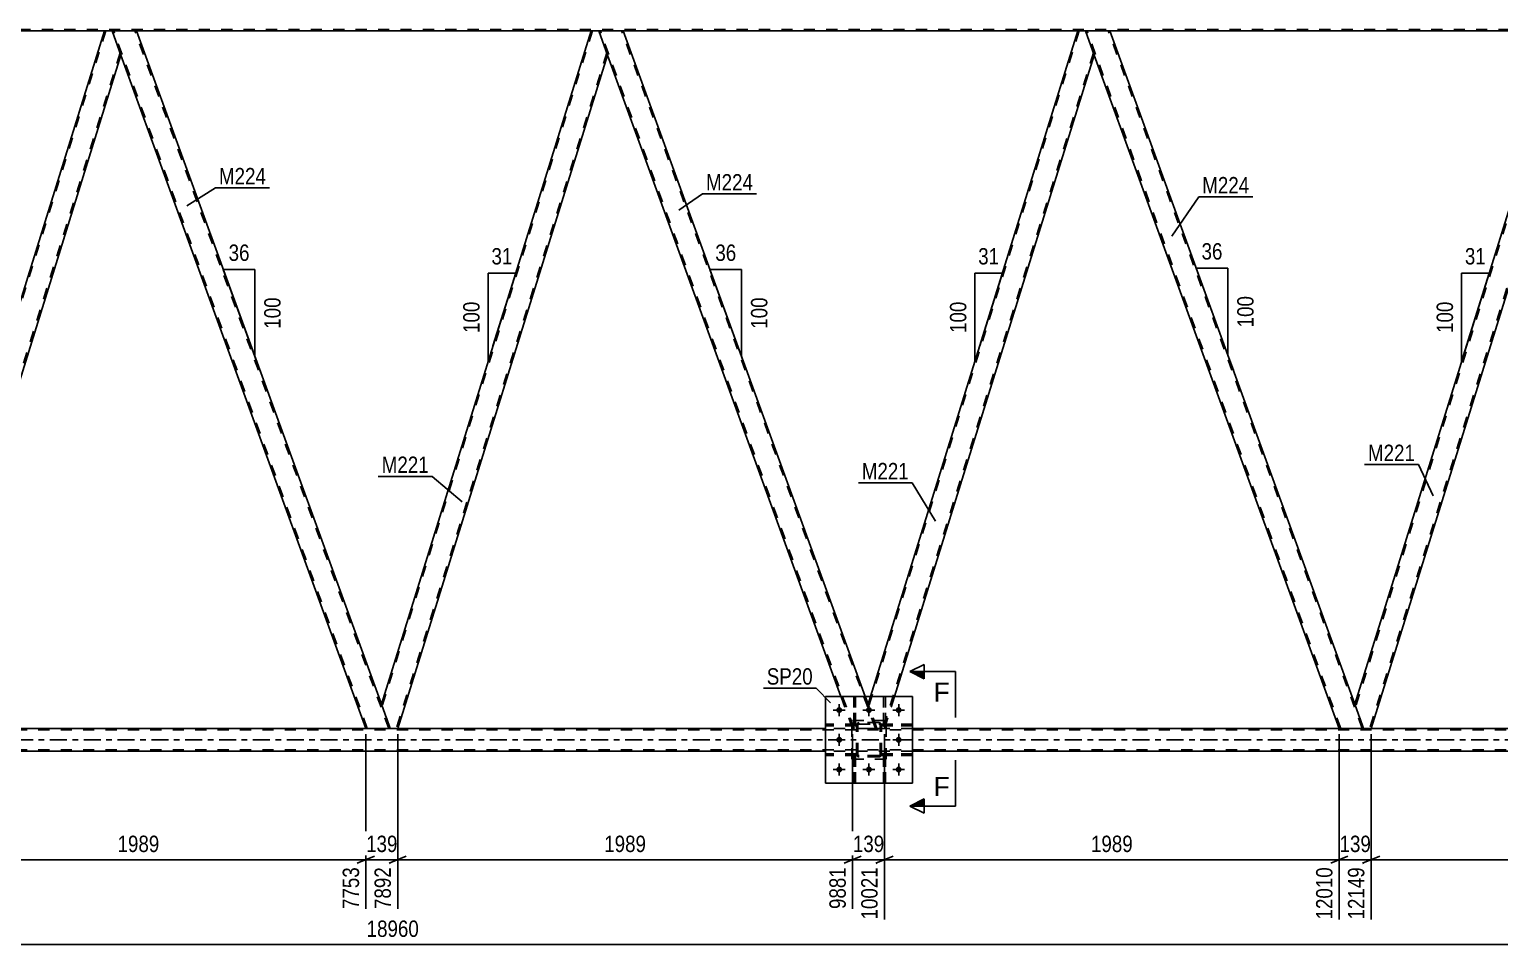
# Model space of a CAD drawing. Header units: millimetres. Extents: x 0 to 841, y 0 to 594.
# Drawn here: x 356.4 to 613.5, y 271.5 to 431.5 of the extents above; entities that cross this region are included whole.
import ezdxf

# ---------------------------------------------------------------- set-up
doc = ezdxf.new("R2010")
doc.units = ezdxf.units.MM
doc.linetypes.add('DXK_LINE_DOT2', pattern=[3.9198, 1.9599, -1.9599])
doc.linetypes.add('DXK_LINE_DOT3', pattern=[5.9187, 2.979, -0.9799, 0.9799, -0.9799])
doc.styles.add('Arial', font='ARIAL.TTF', dxfattribs={"height": 0.2})
doc.styles.add('Arial Narrow', font='ARIALN.TTF', dxfattribs={"height": 0.2})

# ---------------------------------------------------------------- blocks, each defined once
blk = doc.blocks.new('Part-103655098-3892 - 3748')
at = {"color": 2, "linetype": 'Continuous'}
for p, q in [((369.49, 431.27), (332.79, 313.52)), ((370.81, 431.27), (369.49, 431.27)), ((372.36, 427.02), (370.81, 431.27)), ((372.36, 427.02), (335.66, 309.27)), ((334.34, 309.27), (332.79, 313.52)), ((334.34, 309.27), (335.66, 309.27))]:
    blk.add_line(p, q, dxfattribs=at)
at = {"color": 7, "linetype": 'DXK_LINE_DOT2'}
for p, q in [((369.75, 431.27), (332.93, 313.15)), ((372.22, 427.39), (335.4, 309.27)), ((335.39, 309.27), (335.35, 309.27)), ((335.35, 309.27), (335.39, 309.27)), ((335.39, 309.27), (335.4, 309.27)), ((335.4, 309.27), (335.39, 309.27))]:
    blk.add_line(p, q, dxfattribs=at)
blk = doc.blocks.new('Bolt-103655098-4125 - 3748')
at = {"color": 1, "linetype": 'Continuous'}
for p, q in [((496.97, 312.47), (497.66, 312.47)), ((498.01, 313.51), (498.01, 312.81)), ((498.01, 311.43), (498.01, 312.12)), ((499.05, 312.47), (498.35, 312.47)), ((502.17, 312.47), (502.86, 312.47)), ((503.21, 313.51), (503.21, 312.81)), ((503.21, 311.43), (503.21, 312.12)), ((504.25, 312.47), (503.55, 312.47)), ((507.37, 312.47), (508.06, 312.47)), ((508.41, 313.51), (508.41, 312.81)), ((508.41, 311.43), (508.41, 312.12)), ((509.45, 312.47), (508.75, 312.47)), ((496.97, 307.27), (497.66, 307.27)), ((498.01, 308.31), (498.01, 307.61)), ((498.01, 306.23), (498.01, 306.92)), ((499.05, 307.27), (498.35, 307.27)), ((507.37, 307.27), (508.06, 307.27)), ((508.41, 308.31), (508.41, 307.61)), ((508.41, 306.23), (508.41, 306.92)), ((509.45, 307.27), (508.75, 307.27)), ((496.97, 302.07), (497.66, 302.07)), ((498.01, 303.11), (498.01, 302.41)), ((498.01, 301.03), (498.01, 301.72)), ((499.05, 302.07), (498.35, 302.07)), ((502.17, 302.07), (502.86, 302.07)), ((503.21, 303.11), (503.21, 302.41)), ((503.21, 301.03), (503.21, 301.72)), ((504.25, 302.07), (503.55, 302.07)), ((507.37, 302.07), (508.06, 302.07)), ((508.41, 303.11), (508.41, 302.41)), ((508.41, 301.03), (508.41, 301.72)), ((509.45, 302.07), (508.75, 302.07))]:
    blk.add_line(p, q, dxfattribs=at)
blk = doc.blocks.new('Part-103655098-4115 - 3748')
at = {"color": 7, "linetype": 'DXK_LINE_DOT2'}
for p, q in [((501.01, 309.79), (501.04, 309.97)), ((501.04, 309.97), (501.01, 309.79)), ((501.01, 304.75), (501.01, 309.79)), ((501.25, 309.79), (501.27, 309.88)), ((501.25, 304.75), (501.25, 309.79)), ((501.27, 309.88), (501.32, 309.96)), ((501.3, 310.23), (501.49, 310.27)), ((501.49, 310.27), (501.3, 310.23)), ((501.32, 309.96), (501.4, 310.01)), ((501.4, 310.01), (501.49, 310.03)), ((504.93, 310.27), (501.49, 310.27)), ((501.49, 310.03), (504.93, 310.03)), ((504.93, 310.27), (505.11, 310.23)), ((505.11, 310.23), (504.93, 310.27)), ((504.93, 310.03), (505.02, 310.01)), ((505.02, 310.01), (505.1, 309.96)), ((505.1, 309.96), (505.15, 309.88)), ((505.15, 309.88), (505.17, 309.79)), ((505.17, 304.75), (505.17, 309.79)), ((505.37, 309.97), (505.41, 309.79)), ((505.41, 309.79), (505.37, 309.97)), ((505.41, 304.75), (505.41, 309.79)), ((501.04, 304.56), (501.01, 304.75)), ((501.01, 304.75), (501.04, 304.56)), ((501.27, 304.65), (501.25, 304.75)), ((501.32, 304.58), (501.27, 304.65)), ((501.49, 304.27), (501.3, 304.3)), ((501.3, 304.3), (501.49, 304.27)), ((501.4, 304.52), (501.32, 304.58)), ((501.49, 304.51), (501.4, 304.52)), ((504.93, 304.51), (501.49, 304.51)), ((504.93, 304.27), (501.49, 304.27)), ((505.02, 304.52), (504.93, 304.51)), ((505.11, 304.3), (504.93, 304.27)), ((504.93, 304.27), (505.11, 304.3)), ((505.1, 304.58), (505.02, 304.52)), ((505.15, 304.65), (505.1, 304.58)), ((505.17, 304.75), (505.15, 304.65)), ((505.41, 304.75), (505.37, 304.56)), ((505.37, 304.56), (505.41, 304.75))]:
    blk.add_line(p, q, dxfattribs=at)
at = {"color": 7, "linetype": 'DXK_LINE_DOT3'}
blk.add_line((503.21, 307.27), (503.21, 307.27), dxfattribs=at)
at = {"color": 7, "linetype": 'DXK_LINE_DOT2'}
for centre, start, end in [((501.49, 309.79), 112.5, 157.5), ((501.49, 309.79), 112.5, 157.5), ((504.93, 309.79), 22.5, 67.5), ((504.93, 309.79), 22.5, 67.5), ((501.49, 304.75), 202.5, 247.5), ((501.49, 304.75), 202.5, 247.5), ((504.93, 304.75), 292.5, 337.5), ((504.93, 304.75), 292.5, 337.5)]:
    blk.add_arc(centre, 0.48, start, end, dxfattribs=at)
blk = doc.blocks.new('Part-103655098-3907 - 3748')
at = {"color": 2, "linetype": 'Continuous'}
for p, q in [((375.07, 431.27), (370.81, 431.27)), ((417.93, 313.52), (375.07, 431.27)), ((415.22, 309.27), (372.36, 427.02)), ((419.16, 309.27), (415.22, 309.27)), ((419.43, 309.27), (419.16, 309.27)), ((419.43, 309.27), (419.47, 309.27))]:
    blk.add_line(p, q, dxfattribs=at)
at = {"color": 7, "linetype": 'DXK_LINE_DOT2'}
for p, q in [((370.81, 431.27), (372.36, 427.02)), ((415.47, 309.27), (371.07, 431.27)), ((419.22, 309.27), (374.81, 431.27)), ((419.47, 309.27), (417.93, 313.52)), ((419.16, 309.27), (419.32, 309.27))]:
    blk.add_line(p, q, dxfattribs=at)
blk = doc.blocks.new('Part-103655098-4129 - 3748')
at = {"color": 7, "linetype": 'DXK_LINE_DOT2'}
for p, q in [((500.56, 314.87), (500.56, 310.02)), ((500.88, 314.87), (500.56, 314.87)), ((500.88, 310.02), (500.88, 314.87)), ((500.56, 310.62), (500.88, 310.62)), ((500.56, 310.02), (500.88, 310.02))]:
    blk.add_line(p, q, dxfattribs=at)
blk = doc.blocks.new('Part-103655098-3957 - 3748')
at = {"color": 7, "linetype": 'DXK_LINE_DOT2'}
for p, q in [((500.56, 310.02), (500.56, 314.87)), ((500.56, 314.87), (500.88, 314.87)), ((500.88, 314.87), (500.88, 310.02)), ((500.56, 310.62), (500.88, 310.62)), ((500.88, 310.02), (500.56, 310.02))]:
    blk.add_line(p, q, dxfattribs=at)
blk = doc.blocks.new('Part-103655098-3962 - 3748')
at = {"color": 2, "linetype": 'Continuous'}
for p, q in [((510.81, 314.87), (495.61, 314.87)), ((495.61, 314.87), (495.61, 299.67)), ((510.81, 314.87), (510.81, 299.67)), ((510.81, 299.67), (495.61, 299.67))]:
    blk.add_line(p, q, dxfattribs=at)
blk = doc.blocks.new('Part-103655098-3967 - 3748')
at = {"color": 7, "linetype": 'DXK_LINE_DOT2'}
for p, q in [((775.37, 309.03), (105.71, 309.03)), ((420.79, 309.27), (415.22, 309.27)), ((510.81, 309.27), (495.61, 309.27)), ((591.06, 309.27), (585.48, 309.27)), ((775.37, 305.51), (105.14, 305.51)), ((510.81, 305.27), (495.61, 305.27))]:
    blk.add_line(p, q, dxfattribs=at)
at = {"color": 2, "linetype": 'Continuous'}
for p, q in [((415.22, 309.27), (335.66, 309.27)), ((495.61, 309.27), (420.79, 309.27)), ((585.48, 309.27), (510.81, 309.27)), ((665.88, 309.27), (591.06, 309.27)), ((495.61, 305.27), (255.4, 305.27)), ((665.88, 305.27), (510.81, 305.27))]:
    blk.add_line(p, q, dxfattribs=at)
at = {"color": 7, "linetype": 'DXK_LINE_DOT3'}
blk.add_line((105.43, 307.27), (775.37, 307.27), dxfattribs=at)
blk = doc.blocks.new('Part-103655098-3977 - 3748')
at = {"color": 2, "linetype": 'Continuous'}
for p, q in [((545.34, 431.27), (541.08, 431.27)), ((588.19, 313.52), (545.34, 431.27)), ((585.48, 309.27), (542.63, 427.02)), ((589.43, 309.27), (585.48, 309.27)), ((589.7, 309.27), (589.43, 309.27)), ((589.7, 309.27), (589.74, 309.27))]:
    blk.add_line(p, q, dxfattribs=at)
at = {"color": 7, "linetype": 'DXK_LINE_DOT2'}
for p, q in [((541.08, 431.27), (542.63, 427.02)), ((585.74, 309.27), (541.34, 431.27)), ((589.49, 309.27), (545.08, 431.27)), ((589.74, 309.27), (588.19, 313.52)), ((589.43, 309.27), (589.59, 309.27))]:
    blk.add_line(p, q, dxfattribs=at)
blk = doc.blocks.new('Part-103655098-3982 - 3748')
at = {"color": 7, "linetype": 'DXK_LINE_DOT2'}
for p, q in [((540.01, 431.27), (503.2, 313.15)), ((542.49, 427.39), (505.67, 309.27)), ((503.48, 314.87), (503.06, 313.52)), ((507.67, 314.87), (505.92, 309.27)), ((504.61, 309.27), (503.06, 313.52)), ((505.92, 309.27), (504.61, 309.27))]:
    blk.add_line(p, q, dxfattribs=at)
at = {"color": 2, "linetype": 'Continuous'}
for p, q in [((539.76, 431.27), (503.48, 314.87)), ((541.08, 431.27), (539.76, 431.27)), ((542.63, 427.02), (541.08, 431.27)), ((542.63, 427.02), (507.67, 314.87))]:
    blk.add_line(p, q, dxfattribs=at)
blk = doc.blocks.new('Part-103655098-3988 - 3748')
at = {"color": 7, "linetype": 'DXK_LINE_DOT2'}
for p, q in [((748.56, 431.51), (48.48, 431.51)), ((375.07, 431.27), (369.49, 431.27)), ((460.2, 431.27), (454.63, 431.27)), ((545.34, 431.27), (539.76, 431.27))]:
    blk.add_line(p, q, dxfattribs=at)
at = {"color": 2, "linetype": 'Continuous'}
for p, q in [((369.49, 431.27), (289.93, 431.27)), ((454.63, 431.27), (375.07, 431.27)), ((539.76, 431.27), (460.2, 431.27)), ((624.9, 431.27), (545.34, 431.27))]:
    blk.add_line(p, q, dxfattribs=at)
blk = doc.blocks.new('Part-103655098-4167 - 3748')
at = {"color": 7, "linetype": 'DXK_LINE_DOT2'}
for p, q in [((505.41, 309.71), (505.41, 310.03)), ((505.41, 310.03), (510.81, 310.03)), ((510.81, 309.71), (505.41, 309.71)), ((506.01, 309.71), (506.01, 310.03)), ((510.81, 310.03), (510.81, 309.71))]:
    blk.add_line(p, q, dxfattribs=at)
blk = doc.blocks.new('Part-103655098-4009 - 3748')
at = {"color": 7, "linetype": 'DXK_LINE_DOT2'}
for p, q in [((501.01, 304.83), (495.61, 304.83)), ((495.61, 304.83), (495.61, 304.51)), ((501.01, 304.51), (495.61, 304.51)), ((500.41, 304.51), (500.41, 304.83)), ((501.01, 304.51), (501.01, 304.83))]:
    blk.add_line(p, q, dxfattribs=at)
blk = doc.blocks.new('Part-103655098-4035 - 3748')
at = {"color": 7, "linetype": 'DXK_LINE_DOT2'}
for p, q in [((495.61, 314.87), (510.81, 314.87)), ((495.61, 314.87), (495.61, 299.67)), ((510.81, 314.87), (510.81, 299.67)), ((495.61, 299.67), (510.81, 299.67))]:
    blk.add_line(p, q, dxfattribs=at)
blk = doc.blocks.new('Part-103655098-4121 - 3748')
at = {"color": 7, "linetype": 'DXK_LINE_DOT2'}
for p, q in [((500.56, 299.67), (500.56, 304.5)), ((500.56, 304.5), (500.88, 304.5)), ((500.56, 303.9), (500.88, 303.9)), ((500.88, 304.5), (500.88, 299.67)), ((500.88, 299.67), (500.56, 299.67))]:
    blk.add_line(p, q, dxfattribs=at)
blk = doc.blocks.new('Part-103655098-4047 - 3748')
at = {"color": 7, "linetype": 'DXK_LINE_DOT2'}
for p, q in [((501.01, 310.03), (495.61, 310.03)), ((495.61, 310.03), (495.61, 309.71)), ((501.01, 309.71), (495.61, 309.71)), ((500.41, 309.71), (500.41, 310.03)), ((501.01, 309.71), (501.01, 310.03))]:
    blk.add_line(p, q, dxfattribs=at)
blk = doc.blocks.new('Part-103655098-4050 - 3748')
at = {"color": 7, "linetype": 'DXK_LINE_DOT2'}
for p, q in [((510.81, 304.83), (505.41, 304.83)), ((505.41, 304.83), (505.41, 304.51)), ((505.41, 304.51), (510.81, 304.51)), ((506.01, 304.51), (506.01, 304.83)), ((510.81, 304.51), (510.81, 304.83))]:
    blk.add_line(p, q, dxfattribs=at)
blk = doc.blocks.new('Part-103655098-4053 - 3748')
at = {"color": 7, "linetype": 'DXK_LINE_DOT2'}
for p, q in [((510.81, 310.03), (505.41, 310.03)), ((505.41, 310.03), (505.41, 309.71)), ((505.41, 309.71), (510.81, 309.71)), ((506.01, 309.71), (506.01, 310.03)), ((510.81, 309.71), (510.81, 310.03))]:
    blk.add_line(p, q, dxfattribs=at)
blk = doc.blocks.new('Part-103655098-4065 - 3748')
at = {"color": 2, "linetype": 'Continuous'}
for p, q in [((454.63, 431.27), (417.93, 313.52)), ((455.95, 431.27), (454.63, 431.27)), ((457.49, 427.02), (455.95, 431.27)), ((457.49, 427.02), (420.79, 309.27)), ((419.47, 309.27), (417.93, 313.52)), ((419.47, 309.27), (420.79, 309.27))]:
    blk.add_line(p, q, dxfattribs=at)
at = {"color": 7, "linetype": 'DXK_LINE_DOT2'}
for p, q in [((454.88, 431.27), (418.06, 313.15)), ((457.36, 427.39), (420.54, 309.27)), ((420.52, 309.27), (420.48, 309.27)), ((420.48, 309.27), (420.52, 309.27)), ((420.52, 309.27), (420.54, 309.27)), ((420.54, 309.27), (420.52, 309.27))]:
    blk.add_line(p, q, dxfattribs=at)
blk = doc.blocks.new('Part-103655098-4070 - 3748')
at = {"color": 2, "linetype": 'Continuous'}
for p, q in [((460.2, 431.27), (455.95, 431.27)), ((502.57, 314.87), (460.2, 431.27)), ((498.31, 314.87), (457.49, 427.02))]:
    blk.add_line(p, q, dxfattribs=at)
at = {"color": 7, "linetype": 'DXK_LINE_DOT2'}
for p, q in [((455.95, 431.27), (457.49, 427.02)), ((500.61, 309.27), (456.2, 431.27)), ((504.35, 309.27), (459.95, 431.27)), ((500.35, 309.27), (498.31, 314.87)), ((504.61, 309.27), (502.57, 314.87)), ((504.61, 309.27), (500.35, 309.27))]:
    blk.add_line(p, q, dxfattribs=at)
blk = doc.blocks.new('Part-103655098-4075 - 3748')
at = {"color": 2, "linetype": 'Continuous'}
for p, q in [((624.9, 431.27), (588.19, 313.52)), ((626.21, 431.27), (624.9, 431.27)), ((627.76, 427.02), (626.21, 431.27)), ((627.76, 427.02), (591.06, 309.27)), ((589.74, 309.27), (588.19, 313.52)), ((589.74, 309.27), (591.06, 309.27))]:
    blk.add_line(p, q, dxfattribs=at)
at = {"color": 7, "linetype": 'DXK_LINE_DOT2'}
for p, q in [((625.15, 431.27), (588.33, 313.15)), ((627.63, 427.39), (590.81, 309.27)), ((590.75, 309.27), (590.79, 309.27)), ((590.79, 309.27), (590.75, 309.27)), ((590.81, 309.27), (590.79, 309.27)), ((590.79, 309.27), (590.81, 309.27))]:
    blk.add_line(p, q, dxfattribs=at)
blk = doc.blocks.new('Part-103655098-4195 - 3748')
at = {"color": 7, "linetype": 'DXK_LINE_DOT2'}
for p, q in [((505.76, 310.02), (505.76, 314.87)), ((505.76, 314.87), (506.08, 314.87)), ((506.08, 314.87), (506.08, 310.02)), ((505.76, 310.62), (506.08, 310.62)), ((506.08, 310.02), (505.76, 310.02))]:
    blk.add_line(p, q, dxfattribs=at)
blk = doc.blocks.new('Part-103655098-4100 - 3748')
at = {"color": 7, "linetype": 'DXK_LINE_DOT2'}
for p, q in [((505.76, 299.67), (505.76, 304.5)), ((505.76, 304.5), (506.08, 304.5)), ((505.76, 303.9), (506.08, 303.9)), ((506.08, 304.5), (506.08, 299.67)), ((506.08, 299.67), (505.76, 299.67))]:
    blk.add_line(p, q, dxfattribs=at)
blk = doc.blocks.new('Part-103655098-4114 - 3748')
at = {"color": 7, "linetype": 'DXK_LINE_DOT2'}
for p, q in [((506.21, 310.67), (500.21, 310.67)), ((500.21, 303.87), (500.21, 310.67)), ((506.21, 303.87), (506.21, 310.67)), ((506.21, 303.87), (500.21, 303.87))]:
    blk.add_line(p, q, dxfattribs=at)
blk = doc.blocks.new('Part-103655098-4130 - 3748')
at = {"color": 7, "linetype": 'DXK_LINE_DOT2'}
for p, q in [((501.01, 304.83), (495.61, 304.83)), ((495.61, 304.51), (495.61, 304.83)), ((501.01, 304.51), (495.61, 304.51)), ((500.41, 304.51), (500.41, 304.83)), ((501.01, 304.83), (501.01, 304.51))]:
    blk.add_line(p, q, dxfattribs=at)
blk = doc.blocks.new('Part-103655098-4131 - 3748')
at = {"color": 7, "linetype": 'DXK_LINE_DOT2'}
for p, q in [((501.01, 310.03), (495.61, 310.03)), ((495.61, 309.71), (495.61, 310.03)), ((501.01, 309.71), (495.61, 309.71)), ((500.41, 309.71), (500.41, 310.03)), ((501.01, 310.03), (501.01, 309.71))]:
    blk.add_line(p, q, dxfattribs=at)
blk = doc.blocks.new('Part-103655098-4132 - 3748')
at = {"color": 7, "linetype": 'DXK_LINE_DOT2'}
for p, q in [((505.41, 304.51), (505.41, 304.83)), ((505.41, 304.83), (510.81, 304.83)), ((510.81, 304.51), (505.41, 304.51)), ((506.01, 304.51), (506.01, 304.83)), ((510.81, 304.83), (510.81, 304.51))]:
    blk.add_line(p, q, dxfattribs=at)
blk = doc.blocks.new('Part-103655098-4133 - 3748')
at = {"color": 7, "linetype": 'DXK_LINE_DOT2'}
for p, q in [((501.01, 309.79), (501.04, 309.97)), ((501.04, 309.97), (501.01, 309.79)), ((501.01, 304.75), (501.01, 309.79)), ((501.25, 309.79), (501.27, 309.88)), ((501.25, 304.75), (501.25, 309.79)), ((501.27, 309.88), (501.32, 309.96)), ((501.3, 310.23), (501.49, 310.27)), ((501.49, 310.27), (501.3, 310.23)), ((501.32, 309.96), (501.4, 310.01)), ((501.4, 310.01), (501.49, 310.03)), ((504.93, 310.27), (501.49, 310.27)), ((501.49, 310.03), (504.93, 310.03)), ((504.93, 310.27), (505.11, 310.23)), ((505.11, 310.23), (504.93, 310.27)), ((504.93, 310.03), (505.02, 310.01)), ((505.02, 310.01), (505.1, 309.96)), ((505.1, 309.96), (505.15, 309.88)), ((505.15, 309.88), (505.17, 309.79)), ((505.17, 304.75), (505.17, 309.79)), ((505.37, 309.97), (505.41, 309.79)), ((505.41, 309.79), (505.37, 309.97)), ((505.41, 304.75), (505.41, 309.79)), ((501.04, 304.56), (501.01, 304.75)), ((501.01, 304.75), (501.04, 304.56)), ((501.27, 304.65), (501.25, 304.75)), ((501.32, 304.58), (501.27, 304.65)), ((501.49, 304.27), (501.3, 304.3)), ((501.3, 304.3), (501.49, 304.27)), ((501.4, 304.52), (501.32, 304.58)), ((501.49, 304.51), (501.4, 304.52)), ((504.93, 304.51), (501.49, 304.51)), ((504.93, 304.27), (501.49, 304.27)), ((505.02, 304.52), (504.93, 304.51)), ((505.11, 304.3), (504.93, 304.27)), ((504.93, 304.27), (505.11, 304.3)), ((505.1, 304.58), (505.02, 304.52)), ((505.15, 304.65), (505.1, 304.58)), ((505.17, 304.75), (505.15, 304.65)), ((505.41, 304.75), (505.37, 304.56)), ((505.37, 304.56), (505.41, 304.75))]:
    blk.add_line(p, q, dxfattribs=at)
at = {"color": 7, "linetype": 'DXK_LINE_DOT3'}
blk.add_line((503.21, 307.27), (503.21, 307.27), dxfattribs=at)
at = {"color": 7, "linetype": 'DXK_LINE_DOT2'}
for centre, start, end in [((501.49, 309.79), 112.5, 157.5), ((501.49, 309.79), 112.5, 157.5), ((504.93, 309.79), 22.5, 67.5), ((504.93, 309.79), 22.5, 67.5), ((501.49, 304.75), 202.5, 247.5), ((501.49, 304.75), 202.5, 247.5), ((504.93, 304.75), 292.5, 337.5), ((504.93, 304.75), 292.5, 337.5)]:
    blk.add_arc(centre, 0.48, start, end, dxfattribs=at)
blk = doc.blocks.new('Part-103655098-4140 - 3748')
at = {"color": 7, "linetype": 'DXK_LINE_DOT2'}
for p, q in [((506.08, 304.5), (505.76, 304.5)), ((505.76, 304.5), (505.76, 299.67)), ((505.76, 303.9), (506.08, 303.9)), ((506.08, 299.67), (506.08, 304.5)), ((505.76, 299.67), (506.08, 299.67))]:
    blk.add_line(p, q, dxfattribs=at)
blk = doc.blocks.new('Part-103655098-4164 - 3748')
at = {"color": 7, "linetype": 'DXK_LINE_DOT2'}
for p, q in [((505.76, 314.87), (505.76, 310.02)), ((506.08, 314.87), (505.76, 314.87)), ((506.08, 310.02), (506.08, 314.87)), ((505.76, 310.62), (506.08, 310.62)), ((505.76, 310.02), (506.08, 310.02))]:
    blk.add_line(p, q, dxfattribs=at)
blk = doc.blocks.new('Part-103655098-4168 - 3748')
at = {"color": 7, "linetype": 'DXK_LINE_DOT2'}
for p, q in [((506.21, 310.67), (500.21, 310.67)), ((500.21, 303.87), (500.21, 310.67)), ((506.21, 303.87), (506.21, 310.67)), ((506.21, 303.87), (500.21, 303.87))]:
    blk.add_line(p, q, dxfattribs=at)
blk = doc.blocks.new('Part-103655098-4183 - 3748')
at = {"color": 7, "linetype": 'DXK_LINE_DOT2'}
for p, q in [((500.88, 304.5), (500.56, 304.5)), ((500.56, 304.5), (500.56, 299.67)), ((500.56, 303.9), (500.88, 303.9)), ((500.88, 299.67), (500.88, 304.5)), ((500.56, 299.67), (500.88, 299.67))]:
    blk.add_line(p, q, dxfattribs=at)
blk = doc.blocks.new('Bolt-103655098-4192 - 3748')
at = {"linetype": 'Continuous'}
for points in [[(498.53, 312.47, -1), (497.49, 312.47, -1)], [(503.73, 312.47, -1), (502.69, 312.47, -1)], [(508.93, 312.47, -1), (507.89, 312.47, -1)], [(498.53, 307.27, -1), (497.49, 307.27, -1)], [(508.93, 307.27, -1), (507.89, 307.27, -1)], [(498.53, 302.07, -1), (497.49, 302.07, -1)], [(503.73, 302.07, -1), (502.69, 302.07, -1)], [(508.93, 302.07, -1), (507.89, 302.07, -1)]]:
    blk.add_hatch(color=1, dxfattribs=at).paths.add_polyline_path(points)
at = {"color": 1, "linetype": 'Continuous'}
for p, q in [((499.05, 312.47), (496.97, 312.47)), ((498.01, 313.51), (498.01, 311.43)), ((504.25, 312.47), (502.17, 312.47)), ((503.21, 313.51), (503.21, 311.43)), ((509.45, 312.47), (507.37, 312.47)), ((508.41, 313.51), (508.41, 311.43)), ((499.05, 307.27), (496.97, 307.27)), ((498.01, 308.31), (498.01, 306.23)), ((509.45, 307.27), (507.37, 307.27)), ((508.41, 308.31), (508.41, 306.23)), ((499.05, 302.07), (496.97, 302.07)), ((498.01, 303.11), (498.01, 301.03)), ((504.25, 302.07), (502.17, 302.07)), ((503.21, 303.11), (503.21, 301.03)), ((509.45, 302.07), (507.37, 302.07)), ((508.41, 303.11), (508.41, 301.03))]:
    blk.add_line(p, q, dxfattribs=at)
blk = doc.blocks.new('StraightDimension-103655098-4415 - 3748')
at = {"color": 7, "linetype": 'Continuous'}
for p, q in [((585.48, 308.27), (585.48, 275.85)), ((591.06, 308.27), (591.06, 275.85)), ((583.98, 285.69), (586.98, 286.89)), ((585.48, 286.29), (591.06, 286.29)), ((592.56, 286.89), (589.56, 285.69))]:
    blk.add_line(p, q, dxfattribs=at)
at = {"color": 0}
blk.add_wipeout([(591.61, 287.04), (591.61, 291.24), (584.93, 291.24), (584.93, 287.04)], dxfattribs=at)
at = {"color": 0, "linetype": 'Continuous'}
blk.add_wipeout([(590.46, 285.59), (586.26, 285.59), (586.26, 275.25), (590.46, 275.25)], dxfattribs=at)
at = {"color": 3, "style": 'Arial Narrow'}
blk.add_text('139', height=2.863, dxfattribs=at).set_placement((585.53, 287.64))
at = {"color": 3, "linetype": 'Continuous', "style": 'Arial Narrow'}
blk.add_text('12149', height=2.863, rotation=90.0002, dxfattribs=at).set_placement((589.86, 275.85))
blk = doc.blocks.new('AngleDimension-103655098-11281 - 3748')
at = {"color": 7, "linetype": 'Continuous'}
for p, q in [((436.6, 388.9), (441.42, 388.9)), ((436.6, 373.43), (441.42, 388.9)), ((436.6, 373.43), (436.6, 388.9)), ((437.45, 376.15), (441.42, 388.9))]:
    blk.add_line(p, q, dxfattribs=at)
at = {"color": 0}
for points in [[(441.44, 389.8), (441.44, 394), (436.58, 394), (436.58, 389.8)], [(435.7, 384.51), (431.5, 384.51), (431.5, 377.82), (435.7, 377.82)]]:
    blk.add_wipeout(points, dxfattribs=at)
at = {"color": 3, "style": 'Arial Narrow'}
blk.add_text('31', height=2.863, dxfattribs=at).set_placement((437.18, 390.4))
blk.add_text('100', height=2.863, rotation=90.0002, dxfattribs=at).set_placement((435.1, 378.42))
blk = doc.blocks.new('StraightDimension-103655098-4320 - 3748')
at = {"color": 7, "linetype": 'Continuous'}
for p, q in [((335.66, 308.27), (335.66, 277.68)), ((415.22, 308.27), (415.22, 277.68)), ((337.16, 286.89), (334.16, 285.69)), ((335.66, 286.29), (415.22, 286.29)), ((413.72, 285.69), (416.72, 286.89))]:
    blk.add_line(p, q, dxfattribs=at)
at = {"color": 0}
blk.add_wipeout([(379.69, 287.04), (379.69, 291.24), (371.18, 291.24), (371.18, 287.04)], dxfattribs=at)
at = {"color": 0, "linetype": 'Continuous'}
blk.add_wipeout([(414.62, 285.59), (410.42, 285.59), (410.42, 277.08), (414.62, 277.08)], dxfattribs=at)
at = {"color": 3, "style": 'Arial Narrow'}
blk.add_text('1989', height=2.863, dxfattribs=at).set_placement((371.78, 287.64))
at = {"color": 3, "linetype": 'Continuous', "style": 'Arial Narrow'}
blk.add_text('7753', height=2.863, rotation=90.0002, dxfattribs=at).set_placement((414.02, 277.68))
blk = doc.blocks.new('AngleDimension-103655098-14051 - 3748')
at = {"color": 7, "linetype": 'Continuous'}
for p, q in [((480.94, 389.52), (475.4, 389.52)), ((480.94, 374.29), (475.4, 389.52)), ((480.94, 374.29), (480.94, 389.52)), ((481.9, 371.65), (480.94, 374.29))]:
    blk.add_line(p, q, dxfattribs=at)
at = {"color": 0}
for points in [[(480.6, 390.42), (480.6, 394.62), (475.74, 394.62), (475.74, 390.42)], [(486.04, 385.25), (481.84, 385.25), (481.84, 378.56), (486.04, 378.56)]]:
    blk.add_wipeout(points, dxfattribs=at)
at = {"color": 3, "style": 'Arial Narrow'}
blk.add_text('36', height=2.863, dxfattribs=at).set_placement((476.34, 391.02))
blk.add_text('100', height=2.863, rotation=90.0002, dxfattribs=at).set_placement((485.44, 379.16))
blk = doc.blocks.new('StraightDimension-103655098-4339 - 3748')
at = {"color": 7, "linetype": 'Continuous'}
for p, q in [((415.22, 308.27), (415.22, 277.68)), ((420.79, 308.27), (420.79, 277.68)), ((413.72, 285.69), (416.72, 286.89)), ((415.22, 286.29), (420.79, 286.29)), ((422.29, 286.89), (419.29, 285.69))]:
    blk.add_line(p, q, dxfattribs=at)
at = {"color": 0}
blk.add_wipeout([(421.35, 287.04), (421.35, 291.24), (414.66, 291.24), (414.66, 287.04)], dxfattribs=at)
at = {"color": 0, "linetype": 'Continuous'}
blk.add_wipeout([(420.19, 285.59), (415.99, 285.59), (415.99, 277.08), (420.19, 277.08)], dxfattribs=at)
at = {"color": 3, "style": 'Arial Narrow'}
blk.add_text('139', height=2.863, dxfattribs=at).set_placement((415.26, 287.64))
at = {"color": 3, "linetype": 'Continuous', "style": 'Arial Narrow'}
blk.add_text('7892', height=2.863, rotation=90.0002, dxfattribs=at).set_placement((419.59, 277.68))
blk = doc.blocks.new('StraightDimension-103655098-4358 - 3748')
at = {"color": 7, "linetype": 'Continuous'}
for p, q in [((420.79, 308.27), (420.79, 277.68)), ((500.35, 308.27), (500.35, 277.68)), ((422.29, 286.89), (419.29, 285.69)), ((420.79, 286.29), (500.35, 286.29)), ((498.85, 285.69), (501.85, 286.89))]:
    blk.add_line(p, q, dxfattribs=at)
at = {"color": 0}
blk.add_wipeout([(464.83, 287.04), (464.83, 291.24), (456.31, 291.24), (456.31, 287.04)], dxfattribs=at)
at = {"color": 0, "linetype": 'Continuous'}
blk.add_wipeout([(499.75, 285.59), (495.55, 285.59), (495.55, 277.08), (499.75, 277.08)], dxfattribs=at)
at = {"color": 3, "style": 'Arial Narrow'}
blk.add_text('1989', height=2.863, dxfattribs=at).set_placement((456.91, 287.64))
at = {"color": 3, "linetype": 'Continuous', "style": 'Arial Narrow'}
blk.add_text('9881', height=2.863, rotation=90.0002, dxfattribs=at).set_placement((499.15, 277.68))
blk = doc.blocks.new('StraightDimension-103655098-4377 - 3748')
at = {"color": 7, "linetype": 'Continuous'}
for p, q in [((500.35, 308.27), (500.35, 277.68)), ((505.92, 308.27), (505.92, 275.85)), ((498.85, 285.69), (501.85, 286.89)), ((500.35, 286.29), (505.92, 286.29)), ((507.42, 286.89), (504.42, 285.69))]:
    blk.add_line(p, q, dxfattribs=at)
at = {"color": 0}
blk.add_wipeout([(506.48, 287.04), (506.48, 291.24), (499.8, 291.24), (499.8, 287.04)], dxfattribs=at)
at = {"color": 0, "linetype": 'Continuous'}
blk.add_wipeout([(505.32, 285.59), (501.12, 285.59), (501.12, 275.25), (505.32, 275.25)], dxfattribs=at)
at = {"color": 3, "style": 'Arial Narrow'}
blk.add_text('139', height=2.863, dxfattribs=at).set_placement((500.4, 287.64))
at = {"color": 3, "linetype": 'Continuous', "style": 'Arial Narrow'}
blk.add_text('10021', height=2.863, rotation=90.0002, dxfattribs=at).set_placement((504.72, 275.85))
blk = doc.blocks.new('StraightDimension-103655098-4396 - 3748')
at = {"color": 7, "linetype": 'Continuous'}
for p, q in [((505.92, 308.27), (505.92, 275.85)), ((585.48, 308.27), (585.48, 275.85)), ((507.42, 286.89), (504.42, 285.69)), ((505.92, 286.29), (585.48, 286.29)), ((583.98, 285.69), (586.98, 286.89))]:
    blk.add_line(p, q, dxfattribs=at)
at = {"color": 0}
blk.add_wipeout([(549.96, 287.04), (549.96, 291.24), (541.45, 291.24), (541.45, 287.04)], dxfattribs=at)
at = {"color": 0, "linetype": 'Continuous'}
blk.add_wipeout([(584.88, 285.59), (580.68, 285.59), (580.68, 275.25), (584.88, 275.25)], dxfattribs=at)
at = {"color": 3, "style": 'Arial Narrow'}
blk.add_text('1989', height=2.863, dxfattribs=at).set_placement((542.05, 287.64))
at = {"color": 3, "linetype": 'Continuous', "style": 'Arial Narrow'}
blk.add_text('12010', height=2.863, rotation=90.0002, dxfattribs=at).set_placement((584.28, 275.85))
blk = doc.blocks.new('StraightDimension-103655098-4434 - 3748')
at = {"color": 7, "linetype": 'Continuous'}
for p, q in [((591.06, 308.27), (591.06, 275.85)), ((670.62, 308.27), (670.62, 275.85)), ((592.56, 286.89), (589.56, 285.69)), ((591.06, 286.29), (670.62, 286.29)), ((669.12, 285.69), (672.12, 286.89))]:
    blk.add_line(p, q, dxfattribs=at)
at = {"color": 0}
blk.add_wipeout([(635.1, 287.04), (635.1, 291.24), (626.58, 291.24), (626.58, 287.04)], dxfattribs=at)
at = {"color": 0, "linetype": 'Continuous'}
blk.add_wipeout([(670.02, 285.59), (665.82, 285.59), (665.82, 275.25), (670.02, 275.25)], dxfattribs=at)
at = {"color": 3, "style": 'Arial Narrow'}
blk.add_text('1989', height=2.863, dxfattribs=at).set_placement((627.18, 287.64))
at = {"color": 3, "linetype": 'Continuous', "style": 'Arial Narrow'}
blk.add_text('14138', height=2.863, rotation=90.0002, dxfattribs=at).set_placement((669.42, 275.85))
blk = doc.blocks.new('StraightDimension-103655098-4535 - 3748')
at = {"color": 7, "linetype": 'Continuous'}
blk.add_line((47.84, 271.45), (791.99, 271.45), dxfattribs=at)
at = {"color": 0}
blk.add_wipeout([(425.09, 272.2), (425.09, 276.4), (414.75, 276.4), (414.75, 272.2)], dxfattribs=at)
at = {"color": 3, "style": 'Arial Narrow'}
blk.add_text('18960', height=2.863, dxfattribs=at).set_placement((415.35, 272.8))
blk = doc.blocks.new('AngleDimension-103655098-11295 - 3748')
at = {"color": 7, "linetype": 'Continuous'}
for p, q in [((521.74, 388.9), (526.56, 388.9)), ((521.74, 373.43), (526.56, 388.9)), ((521.74, 373.43), (521.74, 388.9)), ((522.58, 376.15), (526.56, 388.9))]:
    blk.add_line(p, q, dxfattribs=at)
at = {"color": 0}
for points in [[(526.57, 389.8), (526.57, 394), (521.72, 394), (521.72, 389.8)], [(520.84, 384.51), (516.64, 384.51), (516.64, 377.82), (520.84, 377.82)]]:
    blk.add_wipeout(points, dxfattribs=at)
at = {"color": 3, "style": 'Arial Narrow'}
blk.add_text('31', height=2.863, dxfattribs=at).set_placement((522.32, 390.4))
blk.add_text('100', height=2.863, rotation=90.0002, dxfattribs=at).set_placement((520.24, 378.42))
blk = doc.blocks.new('AngleDimension-103655098-11309 - 3748')
at = {"color": 7, "linetype": 'Continuous'}
for p, q in [((606.87, 388.9), (611.69, 388.9)), ((606.87, 373.43), (611.69, 388.9)), ((606.87, 373.43), (606.87, 388.9)), ((607.72, 376.15), (611.69, 388.9))]:
    blk.add_line(p, q, dxfattribs=at)
at = {"color": 0}
for points in [[(611.71, 389.8), (611.71, 394), (606.85, 394), (606.85, 389.8)], [(605.97, 384.51), (601.77, 384.51), (601.77, 377.82), (605.97, 377.82)]]:
    blk.add_wipeout(points, dxfattribs=at)
at = {"color": 3, "style": 'Arial Narrow'}
blk.add_text('31', height=2.863, dxfattribs=at).set_placement((607.45, 390.4))
blk.add_text('100', height=2.863, rotation=90.0002, dxfattribs=at).set_placement((605.37, 378.42))
blk = doc.blocks.new('AngleDimension-103655098-14037 - 3748')
at = {"color": 7, "linetype": 'Continuous'}
for p, q in [((395.8, 389.52), (390.26, 389.52)), ((395.8, 374.3), (390.26, 389.52)), ((395.8, 374.3), (395.8, 389.52)), ((396.77, 371.65), (395.8, 374.3))]:
    blk.add_line(p, q, dxfattribs=at)
at = {"color": 0}
for points in [[(395.46, 390.42), (395.46, 394.62), (390.61, 394.62), (390.61, 390.42)], [(400.9, 385.25), (396.7, 385.25), (396.7, 378.56), (400.9, 378.56)]]:
    blk.add_wipeout(points, dxfattribs=at)
at = {"color": 3, "style": 'Arial Narrow'}
blk.add_text('36', height=2.863, dxfattribs=at).set_placement((391.21, 391.02))
blk.add_text('100', height=2.863, rotation=90.0002, dxfattribs=at).set_placement((400.3, 379.16))
blk = doc.blocks.new('AngleDimension-103655098-14065 - 3748')
at = {"color": 7, "linetype": 'Continuous'}
for p, q in [((565.99, 389.76), (560.44, 389.76)), ((565.99, 374.53), (560.44, 389.76)), ((565.99, 374.53), (565.99, 389.76)), ((566.95, 371.89), (565.99, 374.53))]:
    blk.add_line(p, q, dxfattribs=at)
at = {"color": 0}
for points in [[(565.64, 390.66), (565.64, 394.86), (560.79, 394.86), (560.79, 390.66)], [(571.09, 385.49), (566.89, 385.49), (566.89, 378.8), (571.09, 378.8)]]:
    blk.add_wipeout(points, dxfattribs=at)
at = {"color": 3, "style": 'Arial Narrow'}
blk.add_text('36', height=2.863, dxfattribs=at).set_placement((561.39, 391.26))
blk.add_text('100', height=2.863, rotation=90.0002, dxfattribs=at).set_placement((570.49, 379.4))
blk = doc.blocks.new('Mark-103655098-3903 - 3748')
at = {"color": 0}
blk.add_wipeout([(397.75, 404.42), (397.75, 407.42), (389.52, 407.42), (389.52, 404.42)], dxfattribs=at)
blk.add_wipeout([(397.75, 404.42), (397.75, 407.42), (389.52, 407.42), (389.52, 404.42)], dxfattribs=at)
at = {"color": 30, "linetype": 'Continuous'}
for p, q in [((383.88, 400.67), (388.92, 403.82)), ((388.92, 403.82), (398.35, 403.82))]:
    blk.add_line(p, q, dxfattribs=at)
at = {"color": 3, "style": 'Arial Narrow'}
blk.add_text('M224', height=2.863, dxfattribs=at).set_placement((389.52, 404.42))
blk = doc.blocks.new('Mark-103655098-3958 - 3748')
at = {"color": 0}
blk.add_wipeout([(493.38, 316.92), (493.38, 319.92), (485.34, 319.92), (485.34, 316.92)], dxfattribs=at)
blk.add_wipeout([(493.38, 316.92), (493.38, 319.92), (485.34, 319.92), (485.34, 316.92)], dxfattribs=at)
at = {"color": 30, "linetype": 'Continuous'}
for p in [(484.74, 316.32), (496.49, 313.74)]:
    blk.add_line(p, (493.98, 316.32), dxfattribs=at)
at = {"color": 3, "style": 'Arial Narrow'}
blk.add_text('SP20', height=2.863, dxfattribs=at).set_placement((485.34, 316.92))
blk = doc.blocks.new('Mark-103655098-3973 - 3748')
at = {"color": 0}
blk.add_wipeout([(569.74, 402.83), (569.74, 405.83), (561.51, 405.83), (561.51, 402.83)], dxfattribs=at)
blk.add_wipeout([(569.74, 402.83), (569.74, 405.83), (561.51, 405.83), (561.51, 402.83)], dxfattribs=at)
at = {"color": 30, "linetype": 'Continuous'}
for p, q in [((556.18, 395.36), (560.91, 402.23)), ((560.91, 402.23), (570.34, 402.23))]:
    blk.add_line(p, q, dxfattribs=at)
at = {"color": 3, "style": 'Arial Narrow'}
blk.add_text('M224', height=2.863, dxfattribs=at).set_placement((561.51, 402.83))
blk = doc.blocks.new('Mark-103655098-3978 - 3748')
at = {"color": 0}
blk.add_wipeout([(510.18, 352.83), (510.18, 355.83), (501.96, 355.83), (501.96, 352.83)], dxfattribs=at)
blk.add_wipeout([(510.18, 352.83), (510.18, 355.83), (501.96, 355.83), (501.96, 352.83)], dxfattribs=at)
at = {"color": 30, "linetype": 'Continuous'}
for p in [(501.36, 352.23), (514.86, 345.52)]:
    blk.add_line(p, (510.78, 352.23), dxfattribs=at)
at = {"color": 3, "style": 'Arial Narrow'}
blk.add_text('M221', height=2.863, dxfattribs=at).set_placement((501.96, 352.83))
blk = doc.blocks.new('Mark-103655098-4061 - 3748')
at = {"color": 0}
blk.add_wipeout([(426.21, 353.94), (426.21, 356.94), (417.99, 356.94), (417.99, 353.94)], dxfattribs=at)
blk.add_wipeout([(426.21, 353.94), (426.21, 356.94), (417.99, 356.94), (417.99, 353.94)], dxfattribs=at)
at = {"color": 30, "linetype": 'Continuous'}
for p in [(417.39, 353.34), (432.07, 348.89)]:
    blk.add_line(p, (426.81, 353.34), dxfattribs=at)
at = {"color": 3, "style": 'Arial Narrow'}
blk.add_text('M221', height=2.863, dxfattribs=at).set_placement((417.99, 353.94))
blk = doc.blocks.new('Mark-103655098-4066 - 3748')
at = {"color": 0}
blk.add_wipeout([(482.93, 403.34), (482.93, 406.34), (474.71, 406.34), (474.71, 403.34)], dxfattribs=at)
blk.add_wipeout([(482.93, 403.34), (482.93, 406.34), (474.71, 406.34), (474.71, 403.34)], dxfattribs=at)
at = {"color": 30, "linetype": 'Continuous'}
for p, q in [((469.98, 399.92), (474.11, 402.74)), ((474.11, 402.74), (483.53, 402.74))]:
    blk.add_line(p, q, dxfattribs=at)
at = {"color": 3, "style": 'Arial Narrow'}
blk.add_text('M224', height=2.863, dxfattribs=at).set_placement((474.71, 403.34))
blk = doc.blocks.new('Mark-103655098-4071 - 3748')
at = {"color": 0}
blk.add_wipeout([(598.73, 356.02), (598.73, 359.02), (590.5, 359.02), (590.5, 356.02)], dxfattribs=at)
blk.add_wipeout([(598.73, 356.02), (598.73, 359.02), (590.5, 359.02), (590.5, 356.02)], dxfattribs=at)
at = {"color": 30, "linetype": 'Continuous'}
for p in [(589.9, 355.42), (601.92, 349.91)]:
    blk.add_line(p, (599.33, 355.42), dxfattribs=at)
at = {"color": 3, "style": 'Arial Narrow'}
blk.add_text('M221', height=2.863, dxfattribs=at).set_placement((590.5, 356.02))
blk = doc.blocks.new('SectionMark-103655098-5332 - 3748')
at = {"linetype": 'Continuous'}
for points in [[(512.86, 319.19), (512.86, 317.94), (510.36, 319.19)], [(512.86, 296.93), (512.86, 295.68), (510.36, 295.68)]]:
    blk.add_hatch(color=6, dxfattribs=at).paths.add_polyline_path(points)
at = {"color": 6, "linetype": 'Continuous'}
for p, q in [((510.36, 319.19), (512.86, 320.44)), ((518.36, 319.19), (510.36, 319.19)), ((510.36, 319.19), (512.86, 317.94)), ((512.86, 317.94), (512.86, 320.44)), ((510.36, 295.68), (512.86, 296.93)), ((512.86, 296.93), (512.86, 294.43)), ((518.36, 295.68), (510.36, 295.68)), ((512.86, 294.43), (510.36, 295.68))]:
    blk.add_line(p, q, dxfattribs=at)
at = {"color": 0, "linetype": 'Continuous'}
for points in [[(517.36, 313.94), (517.36, 317.44), (514.51, 317.44), (514.51, 313.94)], [(517.36, 297.43), (517.36, 300.93), (514.51, 300.93), (514.51, 297.43)]]:
    blk.add_wipeout(points, dxfattribs=at)
at = {"color": 6, "linetype": 'Continuous'}
for p, q in [((518.36, 319.19), (518.36, 311.19)), ((518.36, 295.68), (518.36, 303.68))]:
    blk.add_line(p, q, dxfattribs=at)
at = {"color": 3, "linetype": 'Continuous', "style": 'Arial'}
for p in [(514.51, 313.94), (514.51, 297.43)]:
    blk.add_text('F', height=3.34, dxfattribs=at).set_placement(p)

msp = doc.modelspace()

# ---------------------------------------------------------------- block references
for name in ['Part-103655098-3988 - 3748', 'Part-103655098-3892 - 3748', 'Part-103655098-3907 - 3748', 'Part-103655098-4065 - 3748', 'Part-103655098-4070 - 3748', 'Part-103655098-3982 - 3748', 'Part-103655098-3977 - 3748', 'Part-103655098-4075 - 3748', 'Part-103655098-3962 - 3748', 'Part-103655098-4035 - 3748', 'Part-103655098-4129 - 3748', 'Part-103655098-3957 - 3748', 'Part-103655098-4195 - 3748', 'Part-103655098-4164 - 3748', 'Bolt-103655098-4125 - 3748', 'Bolt-103655098-4192 - 3748', 'Part-103655098-3967 - 3748', 'Part-103655098-4047 - 3748', 'Part-103655098-4131 - 3748', 'Part-103655098-4114 - 3748', 'Part-103655098-4168 - 3748', 'Part-103655098-4115 - 3748', 'Part-103655098-4133 - 3748', 'Part-103655098-4167 - 3748', 'Part-103655098-4053 - 3748', 'Part-103655098-4009 - 3748', 'Part-103655098-4130 - 3748', 'Part-103655098-4121 - 3748', 'Part-103655098-4183 - 3748', 'Part-103655098-4050 - 3748', 'Part-103655098-4132 - 3748', 'Part-103655098-4100 - 3748', 'Part-103655098-4140 - 3748']:
    msp.add_blockref(name, (0, 0))

# ---------------------------------------------------------------- next in the draw order: block references
for name in ['AngleDimension-103655098-11281 - 3748', 'AngleDimension-103655098-14051 - 3748', 'StraightDimension-103655098-4320 - 3748', 'StraightDimension-103655098-4415 - 3748']:
    msp.add_blockref(name, (0, 0))

# ---------------------------------------------------------------- next in the draw order: block references
for name in ['StraightDimension-103655098-4339 - 3748', 'StraightDimension-103655098-4434 - 3748']:
    msp.add_blockref(name, (0, 0))

# ---------------------------------------------------------------- next in the draw order: block references
msp.add_blockref('StraightDimension-103655098-4358 - 3748', (0, 0))

# ---------------------------------------------------------------- next in the draw order: block references
msp.add_blockref('StraightDimension-103655098-4377 - 3748', (0, 0))

# ---------------------------------------------------------------- next in the draw order: block references
msp.add_blockref('StraightDimension-103655098-4396 - 3748', (0, 0))

# ---------------------------------------------------------------- next in the draw order: block references
msp.add_blockref('StraightDimension-103655098-4535 - 3748', (0, 0))

# ---------------------------------------------------------------- next in the draw order: block references
for name in ['Mark-103655098-3903 - 3748', 'Mark-103655098-4066 - 3748', 'AngleDimension-103655098-14037 - 3748', 'AngleDimension-103655098-11295 - 3748', 'AngleDimension-103655098-14065 - 3748', 'AngleDimension-103655098-11309 - 3748', 'Mark-103655098-4071 - 3748', 'Mark-103655098-4061 - 3748', 'Mark-103655098-3978 - 3748', 'Mark-103655098-3958 - 3748', 'SectionMark-103655098-5332 - 3748']:
    msp.add_blockref(name, (0, 0))

# ---------------------------------------------------------------- next in the draw order: block references
msp.add_blockref('Mark-103655098-3973 - 3748', (0, 0))

doc.saveas('drawing.dxf')
